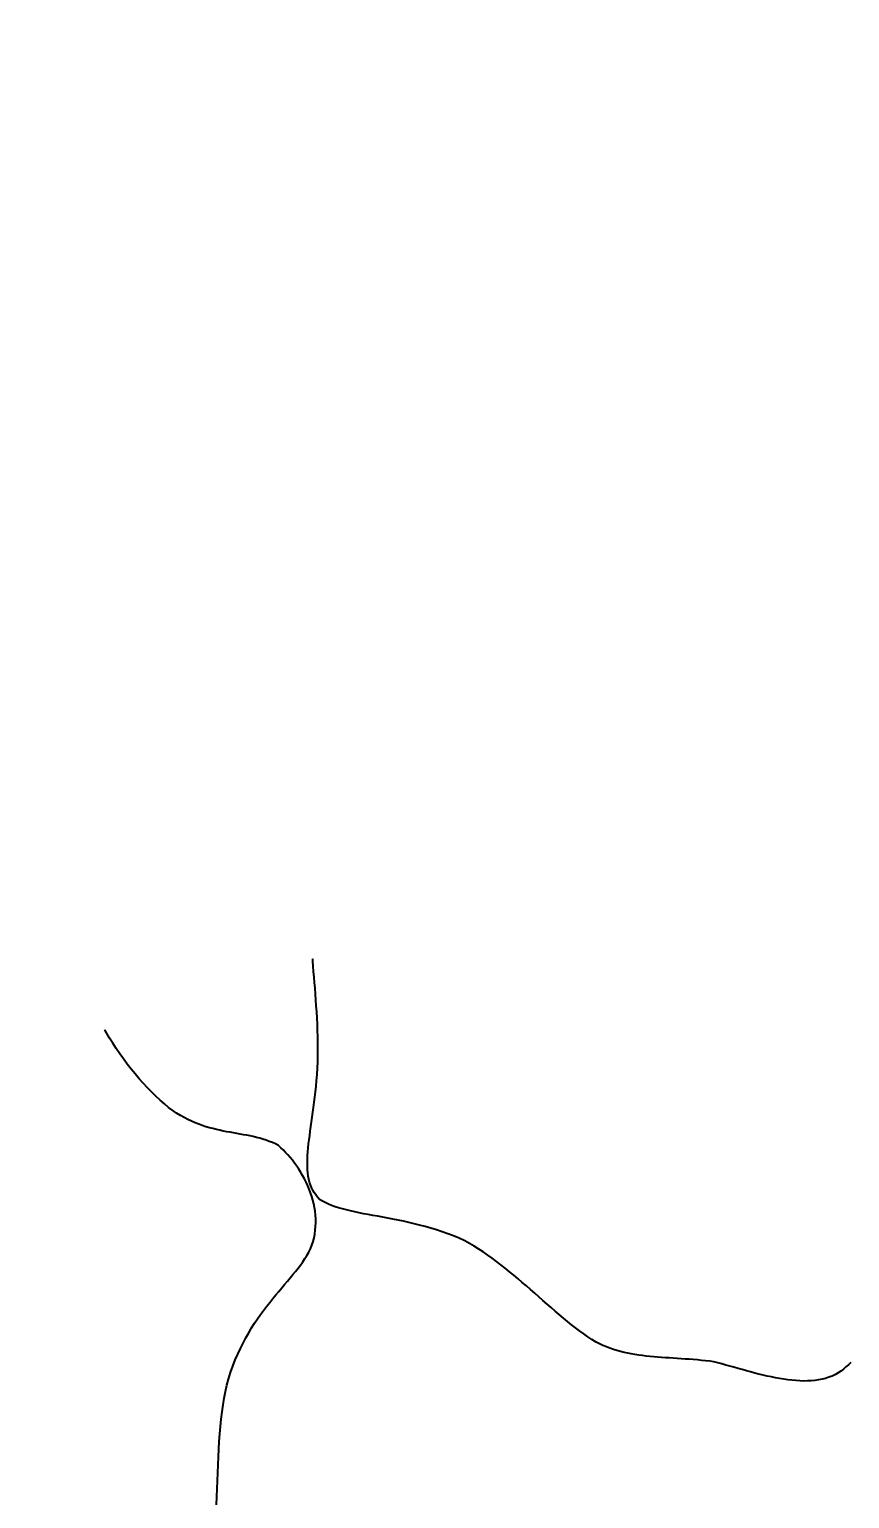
# Model space of a CAD drawing. Header units: metres. Extents: x 507606 to 508087, y 6966978 to 6967359.
# Drawn here: x 507859.874 to 507860.755, y 6967229.502 to 6967231.081 of the extents above; entities that cross this region are included whole.
import ezdxf

# ---------------------------------------------------------------- set-up
doc = ezdxf.new("R2010")
doc.units = ezdxf.units.M
doc.layers.add('C_TEXT_3.5', color=3, linetype='Continuous')
doc.layers.add('mga2020VEG_TREE', color=252, linetype='Continuous')
doc.styles.add('ISOITALIC', font='ISOCP.shx', dxfattribs={"width": 0.8, "oblique": 30})

# ---------------------------------------------------------------- blocks, each defined once
blk = doc.blocks.new('BAC V TREE')
for p, q in [((-13.7609, 7.0833), (-13.7595, 7.128)), ((-13.7613, 7.0391), (-13.7609, 7.0833)), ((-13.7605, 6.9954), (-13.7613, 7.0391)), ((-13.7586, 6.9522), (-13.7605, 6.9954)), ((-13.7555, 6.9097), (-13.7586, 6.9522)), ((-13.7512, 6.868), (-13.7555, 6.9097)), ((-13.7457, 6.8271), (-13.7512, 6.868)), ((-13.739, 6.7871), (-13.7457, 6.8271)), ((-13.731, 6.7481), (-13.739, 6.7871)), ((-13.7218, 6.7102), (-13.731, 6.7481)), ((-13.7112, 6.6735), (-13.7218, 6.7102)), ((-13.6965, 6.6425), (-13.7112, 6.6735)), ((-13.6809, 6.6129), (-13.6965, 6.6425)), ((-13.6644, 6.5845), (-13.6809, 6.6129)), ((-13.6472, 6.5573), (-13.6644, 6.5845)), ((-13.6292, 6.5313), (-13.6472, 6.5573)), ((-13.6106, 6.5063), (-13.6292, 6.5313)), ((-13.5914, 6.4824), (-13.6106, 6.5063)), ((-13.5716, 6.4594), (-13.5914, 6.4824)), ((-13.5514, 6.4374), (-13.5716, 6.4594)), ((-13.5307, 6.4161), (-13.5514, 6.4374)), ((-13.5097, 6.3957), (-13.5307, 6.4161)), ((-13.4884, 6.376), (-13.5097, 6.3957)), ((-13.4669, 6.3569), (-13.4884, 6.376)), ((-13.4453, 6.3385), (-13.4669, 6.3569)), ((-13.4235, 6.3205), (-13.4453, 6.3385)), ((-13.4017, 6.3031), (-13.4235, 6.3205)), ((-13.3799, 6.2861), (-13.4017, 6.3031)), ((-13.3582, 6.2694), (-13.3799, 6.2861)), ((-13.3367, 6.253), (-13.3582, 6.2694)), ((-13.3154, 6.2369), (-13.3367, 6.253)), ((-13.2943, 6.2209), (-13.3154, 6.2369)), ((-13.2736, 6.205), (-13.2943, 6.2209)), ((-13.2533, 6.1892), (-13.2736, 6.205)), ((-13.2334, 6.1734), (-13.2533, 6.1892)), ((-13.2141, 6.1576), (-13.2334, 6.1734)), ((-13.1954, 6.1416), (-13.2141, 6.1576)), ((-13.1773, 6.1254), (-13.1954, 6.1416)), ((-13.1599, 6.1089), (-13.1773, 6.1254)), ((-13.1433, 6.0922), (-13.1599, 6.1089)), ((-13.1275, 6.0751), (-13.1433, 6.0922)), ((-13.1126, 6.0575), (-13.1275, 6.0751)), ((-13.1012, 6.0439), (-13.1126, 6.0575)), ((-13.0909, 6.0301), (-13.1012, 6.0439)), ((-13.0816, 6.0161), (-13.0909, 6.0301)), ((-13.0734, 6.0018), (-13.0816, 6.0161)), ((-13.0661, 5.9871), (-13.0734, 6.0018)), ((-13.0596, 5.9722), (-13.0661, 5.9871)), ((-13.0541, 5.9569), (-13.0596, 5.9722)), ((-13.0492, 5.9413), (-13.0541, 5.9569)), ((-13.0451, 5.9253), (-13.0492, 5.9413)), ((-13.0417, 5.909), (-13.0451, 5.9253)), ((-13.0388, 5.8923), (-13.0417, 5.909)), ((-13.0365, 5.8751), (-13.0388, 5.8923)), ((-13.0347, 5.8575), (-13.0365, 5.8751)), ((-13.0332, 5.8395), (-13.0347, 5.8575)), ((-13.0322, 5.821), (-13.0332, 5.8395)), ((-13.0314, 5.802), (-13.0322, 5.821)), ((-13.0309, 5.7825), (-13.0314, 5.802)), ((-13.0305, 5.7625), (-13.0309, 5.7825)), ((-13.0303, 5.742), (-13.0305, 5.7625)), ((-13.0301, 5.7209), (-13.0303, 5.742)), ((-13.03, 5.6992), (-13.0301, 5.7209)), ((-13.0298, 5.677), (-13.03, 5.6992)), ((-13.0294, 5.6542), (-13.0298, 5.677)), ((-13.029, 5.6307), (-13.0294, 5.6542)), ((-13.0282, 5.6066), (-13.029, 5.6307)), ((-13.0272, 5.5818), (-13.0282, 5.6066)), ((-13.0259, 5.5564), (-13.0272, 5.5818)), ((-13.0241, 5.5303), (-13.0259, 5.5564)), ((-13.0219, 5.5035), (-13.0241, 5.5303)), ((-13.0191, 5.476), (-13.0219, 5.5035)), ((-13.0158, 5.4477), (-13.0191, 5.476)), ((-13.0116, 5.4237), (-13.0158, 5.4477)), ((-13.0069, 5.3992), (-13.0116, 5.4237)), ((-13.0018, 5.3744), (-13.0069, 5.3992)), ((-12.9962, 5.3492), (-13.0018, 5.3744)), ((-12.9903, 5.3238), (-12.9962, 5.3492)), ((-12.984, 5.2982), (-12.9903, 5.3238)), ((-12.9776, 5.2726), (-12.984, 5.2982)), ((-12.9709, 5.2469), (-12.9776, 5.2726)), ((-12.964, 5.2213), (-12.9709, 5.2469)), ((-12.9571, 5.1959), (-12.964, 5.2213)), ((-12.9501, 5.1707), (-12.9571, 5.1959)), ((-14.1947, 5.075), (-14.158, 5.0842)), ((-14.158, 5.0842), (-14.121, 5.0924)), ((-14.121, 5.0924), (-14.0837, 5.0996)), ((-14.0837, 5.0996), (-14.0462, 5.1058)), ((-14.0462, 5.1058), (-14.0085, 5.1111)), ((-14.0085, 5.1111), (-13.9707, 5.1154)), ((-13.9707, 5.1154), (-13.9329, 5.1188)), ((-13.9329, 5.1188), (-13.8951, 5.1213)), ((-13.8951, 5.1213), (-13.8574, 5.1231)), ((-13.8574, 5.1231), (-13.8199, 5.124)), ((-13.8199, 5.124), (-13.7827, 5.1241)), ((-13.7827, 5.1241), (-13.7457, 5.1235)), ((-13.7457, 5.1235), (-13.7091, 5.1222)), ((-13.7091, 5.1222), (-13.673, 5.1202)), ((-13.673, 5.1202), (-13.6373, 5.1175)), ((-13.6373, 5.1175), (-13.6023, 5.1142)), ((-13.6023, 5.1142), (-13.5678, 5.1103)), ((-13.5678, 5.1103), (-13.5341, 5.1059)), ((-13.5341, 5.1059), (-13.5011, 5.1009)), ((-13.5011, 5.1009), (-13.469, 5.0954)), ((-13.469, 5.0954), (-13.4377, 5.0895)), ((-13.4377, 5.0895), (-13.4056, 5.0787)), ((-13.4056, 5.0787), (-13.3745, 5.0674)), ((-12.9432, 5.1458), (-12.9501, 5.1707)), ((-12.9363, 5.1212), (-12.9432, 5.1458)), ((-12.9295, 5.0971), (-12.9363, 5.1212)), ((-12.9228, 5.0735), (-12.9295, 5.0971)), ((-14.4671, 4.9596), (-14.4357, 4.9783)), ((-14.4357, 4.9783), (-14.4034, 4.9958)), ((-14.4034, 4.9958), (-14.3703, 5.0119)), ((-14.3703, 5.0119), (-14.3364, 5.0269)), ((-14.3364, 5.0269), (-14.3018, 5.0406)), ((-14.3018, 5.0406), (-14.2667, 5.0532)), ((-14.2667, 5.0532), (-14.2309, 5.0646)), ((-14.2309, 5.0646), (-14.1947, 5.075)), ((-13.3745, 5.0674), (-13.3444, 5.0556)), ((-13.3444, 5.0556), (-13.3153, 5.0435)), ((-13.3153, 5.0435), (-13.2871, 5.031)), ((-13.2871, 5.031), (-13.26, 5.0184)), ((-13.26, 5.0184), (-13.2338, 5.0055)), ((-13.2338, 5.0055), (-13.2085, 4.9926)), ((-13.2085, 4.9926), (-13.1843, 4.9797)), ((-13.1843, 4.9797), (-13.161, 4.9668)), ((-12.9164, 5.0505), (-12.9228, 5.0735)), ((-12.9103, 5.0283), (-12.9164, 5.0505)), ((-12.9045, 5.0067), (-12.9103, 5.0283)), ((-12.899, 4.986), (-12.9045, 5.0067)), ((-12.894, 4.9662), (-12.899, 4.986)), ((-14.5751, 4.8672), (-14.5516, 4.8932)), ((-14.5516, 4.8932), (-14.5269, 4.9182)), ((-14.5269, 4.9182), (-14.4975, 4.9396)), ((-14.4975, 4.9396), (-14.4671, 4.9596)), ((-13.161, 4.9668), (-13.1386, 4.954)), ((-13.1386, 4.954), (-13.1172, 4.9414)), ((-13.1172, 4.9414), (-13.0967, 4.929)), ((-13.0967, 4.929), (-13.0771, 4.917)), ((-13.0771, 4.917), (-13.0585, 4.9054)), ((-13.0585, 4.9054), (-13.0408, 4.8942)), ((-13.0408, 4.8942), (-13.024, 4.8836)), ((-13.024, 4.8836), (-13.0081, 4.8736)), ((-12.8895, 4.9474), (-12.894, 4.9662)), ((-12.8855, 4.9297), (-12.8895, 4.9474)), ((-12.8821, 4.913), (-12.8855, 4.9297)), ((-12.8793, 4.8977), (-12.8821, 4.913)), ((-12.8772, 4.8835), (-12.8793, 4.8977)), ((-12.8758, 4.8708), (-12.8772, 4.8835)), ((-14.659, 4.7525), (-14.6394, 4.7826)), ((-14.6394, 4.7826), (-14.619, 4.8118)), ((-14.619, 4.8118), (-14.5975, 4.84)), ((-14.5975, 4.84), (-14.5751, 4.8672)), ((-13.0081, 4.8736), (-12.9932, 4.8643)), ((-12.9932, 4.8643), (-12.9791, 4.8557)), ((-12.9791, 4.8557), (-12.9659, 4.8479)), ((-12.9659, 4.8479), (-12.9536, 4.841)), ((-12.9536, 4.841), (-12.9422, 4.8351)), ((-12.9422, 4.8351), (-12.9317, 4.8302)), ((-12.9317, 4.8302), (-12.922, 4.8263)), ((-12.922, 4.8263), (-12.9132, 4.8237)), ((-12.9132, 4.8237), (-12.9053, 4.8223)), ((-12.9053, 4.8223), (-12.8982, 4.8221)), ((-12.8982, 4.8221), (-12.8919, 4.8234)), ((-12.8919, 4.8234), (-12.8866, 4.8261)), ((-12.8866, 4.8261), (-12.882, 4.8303)), ((-12.882, 4.8303), (-12.8789, 4.8351)), ((-12.8789, 4.8351), (-12.8767, 4.8416)), ((-12.8767, 4.8416), (-12.8755, 4.8497)), ((-12.8753, 4.8595), (-12.8758, 4.8708)), ((-12.8755, 4.8497), (-12.8753, 4.8595)), ((-14.7126, 4.6571), (-14.6955, 4.6897)), ((-14.6955, 4.6897), (-14.6777, 4.7215)), ((-14.6777, 4.7215), (-14.659, 4.7525)), ((-14.76, 4.5553), (-14.7448, 4.5899)), ((-14.7448, 4.5899), (-14.7291, 4.6238)), ((-14.7291, 4.6238), (-14.7126, 4.6571)), ((-14.8026, 4.4484), (-14.7889, 4.4845)), ((-14.7889, 4.4845), (-14.7747, 4.5201)), ((-14.7747, 4.5201), (-14.76, 4.5553)), ((-14.8418, 4.3378), (-14.829, 4.375)), ((-14.829, 4.375), (-14.816, 4.4119)), ((-14.816, 4.4119), (-14.8026, 4.4484)), ((-14.8668, 4.2628), (-14.8544, 4.3004)), ((-14.8544, 4.3004), (-14.8418, 4.3378)), ((-14.9036, 4.1493), (-14.8913, 4.1872)), ((-14.8913, 4.1872), (-14.8791, 4.225)), ((-14.8791, 4.225), (-14.8668, 4.2628)), ((-14.941, 4.0358), (-14.9284, 4.0736)), ((-14.9284, 4.0736), (-14.9159, 4.1114)), ((-14.9159, 4.1114), (-14.9036, 4.1493)), ((-14.9669, 3.961), (-14.9538, 3.9983)), ((-14.9538, 3.9983), (-14.941, 4.0358)), ((-15.0084, 3.8509), (-14.9941, 3.8872)), ((-14.9941, 3.8872), (-14.9803, 3.9239)), ((-14.9803, 3.9239), (-14.9669, 3.961)), ((-15.0503, 3.756), (-15.0361, 3.7871)), ((-15.0361, 3.7871), (-15.0221, 3.8187)), ((-15.0221, 3.8187), (-15.0084, 3.8509)), ((-15.1072, 3.6363), (-15.0931, 3.6656)), ((-15.0931, 3.6656), (-15.0789, 3.6953)), ((-15.0789, 3.6953), (-15.0646, 3.7254)), ((-15.0646, 3.7254), (-15.0503, 3.756)), ((-15.1477, 3.5507), (-15.1346, 3.5789)), ((-15.1346, 3.5789), (-15.121, 3.6074)), ((-15.121, 3.6074), (-15.1072, 3.6363)), ((-15.1948, 3.4404), (-15.184, 3.4676)), ((-15.184, 3.4676), (-15.1725, 3.4951)), ((-15.1725, 3.4951), (-15.1604, 3.5227)), ((-15.1604, 3.5227), (-15.1477, 3.5507)), ((-15.2293, 3.3328), (-15.2222, 3.3595)), ((-15.2222, 3.3595), (-15.214, 3.3863)), ((-15.214, 3.3863), (-15.2048, 3.4133)), ((-15.2048, 3.4133), (-15.1948, 3.4404)), ((-15.2461, 3.2259), (-15.2438, 3.2527)), ((-15.2438, 3.2527), (-15.2402, 3.2794)), ((-15.2402, 3.2794), (-15.2354, 3.3061)), ((-15.2354, 3.3061), (-15.2293, 3.3328)), ((-15.2469, 3.1991), (-15.2461, 3.2259)), ((-15.2462, 3.1722), (-15.2469, 3.1991)), ((-15.2439, 3.1452), (-15.2462, 3.1722)), ((-15.24, 3.118), (-15.2439, 3.1452)), ((-15.2343, 3.0906), (-15.24, 3.118)), ((-15.2267, 3.0629), (-15.2343, 3.0906)), ((-15.2173, 3.0351), (-15.2267, 3.0629)), ((-15.2059, 3.0069), (-15.2173, 3.0351)), ((-15.1924, 2.9784), (-15.2059, 3.0069)), ((-15.1762, 2.955), (-15.1924, 2.9784)), ((-15.1581, 2.9313), (-15.1762, 2.955)), ((-15.1384, 2.9074), (-15.1581, 2.9313)), ((-15.117, 2.8832), (-15.1384, 2.9074)), ((-15.0941, 2.8588), (-15.117, 2.8832)), ((-15.0698, 2.8342), (-15.0941, 2.8588)), ((-15.0443, 2.8093), (-15.0698, 2.8342)), ((-15.0175, 2.7842), (-15.0443, 2.8093)), ((-14.9898, 2.7588), (-15.0175, 2.7842)), ((-14.9611, 2.7332), (-14.9898, 2.7588)), ((-14.9315, 2.7072), (-14.9611, 2.7332)), ((-14.9013, 2.681), (-14.9315, 2.7072)), ((-14.8704, 2.6545), (-14.9013, 2.681)), ((-14.8391, 2.6278), (-14.8704, 2.6545)), ((-14.8074, 2.6007), (-14.8391, 2.6278)), ((-14.7754, 2.5733), (-14.8074, 2.6007)), ((-14.7433, 2.5456), (-14.7754, 2.5733)), ((-14.7111, 2.5176), (-14.7433, 2.5456)), ((-14.679, 2.4892), (-14.7111, 2.5176)), ((-14.6471, 2.4606), (-14.679, 2.4892)), ((-14.6155, 2.4316), (-14.6471, 2.4606)), ((-14.5844, 2.4022), (-14.6155, 2.4316)), ((-14.5537, 2.3726), (-14.5844, 2.4022)), ((-14.5237, 2.3425), (-14.5537, 2.3726)), ((-14.4944, 2.3121), (-14.5237, 2.3425)), ((-14.466, 2.2814), (-14.4944, 2.3121)), ((-14.4386, 2.2503), (-14.466, 2.2814)), ((-14.4123, 2.2188), (-14.4386, 2.2503)), ((-14.3872, 2.1869), (-14.4123, 2.2188)), ((-14.3634, 2.1546), (-14.3872, 2.1869)), ((-14.341, 2.1219), (-14.3634, 2.1546)), ((-14.3239, 2.0889), (-14.341, 2.1219)), ((-14.3087, 2.0559), (-14.3239, 2.0889)), ((-14.2952, 2.023), (-14.3087, 2.0559)), ((-14.2834, 1.9901), (-14.2952, 2.023)), ((-14.2734, 1.9574), (-14.2834, 1.9901)), ((-14.265, 1.9248), (-14.2734, 1.9574)), ((-14.2583, 1.8923), (-14.265, 1.9248)), ((-14.2533, 1.8601), (-14.2583, 1.8923)), ((-14.2499, 1.828), (-14.2533, 1.8601)), ((-14.2516, 1.7022), (-14.2489, 1.7332)), ((-14.248, 1.7961), (-14.2499, 1.828)), ((-14.2489, 1.7332), (-14.2477, 1.7646)), ((-14.2477, 1.7646), (-14.248, 1.7961)), ((-14.2685, 1.611), (-14.2615, 1.6411)), ((-14.2615, 1.6411), (-14.2558, 1.6714)), ((-14.2558, 1.6714), (-14.2516, 1.7022)), ((-14.2978, 1.5233), (-14.2867, 1.5521)), ((-14.2867, 1.5521), (-14.2769, 1.5814)), ((-14.2769, 1.5814), (-14.2685, 1.611)), ((-14.355, 1.4126), (-14.3389, 1.4395)), ((-14.3389, 1.4395), (-14.3239, 1.4669)), ((-14.3239, 1.4669), (-14.3102, 1.4949)), ((-14.3102, 1.4949), (-14.2978, 1.5233)), ((-14.4312, 1.3105), (-14.4105, 1.3351)), ((-14.4105, 1.3351), (-14.3908, 1.3604)), ((-14.3908, 1.3604), (-14.3723, 1.3862)), ((-14.3723, 1.3862), (-14.355, 1.4126)), ((-14.5246, 1.2183), (-14.4997, 1.2404)), ((-14.4997, 1.2404), (-14.4759, 1.2631)), ((-14.4759, 1.2631), (-14.453, 1.2865)), ((-14.453, 1.2865), (-14.4312, 1.3105)), ((-14.6783, 1.1152), (-14.6516, 1.1311)), ((-14.6516, 1.1311), (-14.6253, 1.1475)), ((-14.6253, 1.1475), (-14.5993, 1.1643)), ((-14.5993, 1.1643), (-14.5738, 1.1817)), ((-14.5738, 1.1817), (-14.5489, 1.1997)), ((-14.5489, 1.1997), (-14.5246, 1.2183)), ((-14.8653, 1.0092), (-14.8391, 1.0242)), ((-14.8391, 1.0242), (-14.8126, 1.0392)), ((-14.8126, 1.0392), (-14.7859, 1.0541)), ((-14.7859, 1.0541), (-14.759, 1.0691)), ((-14.759, 1.0691), (-14.732, 1.0842)), ((-14.732, 1.0842), (-14.7051, 1.0996)), ((-14.7051, 1.0996), (-14.6783, 1.1152)), ((-15.0102, 0.9135), (-14.9879, 0.9305)), ((-14.9879, 0.9305), (-14.9648, 0.9469)), ((-14.9648, 0.9469), (-14.9409, 0.963)), ((-14.9409, 0.963), (-14.9162, 0.9786)), ((-14.9162, 0.9786), (-14.891, 0.994)), ((-14.891, 0.994), (-14.8653, 1.0092)), ((-15.1204, 0.7975), (-15.1053, 0.8189)), ((-15.1053, 0.8189), (-15.0887, 0.8394)), ((-15.0887, 0.8394), (-15.0708, 0.859)), ((-15.0708, 0.859), (-15.0517, 0.8779)), ((-15.0517, 0.8779), (-15.0315, 0.896)), ((-15.0315, 0.896), (-15.0102, 0.9135)), ((-15.1651, 0.7015), (-15.1565, 0.7272)), ((-15.1565, 0.7272), (-15.1461, 0.7517)), ((-15.1461, 0.7517), (-15.1341, 0.7752)), ((-15.1341, 0.7752), (-15.1204, 0.7975)), ((-15.1804, 0.5879), (-15.1797, 0.6177)), ((-15.1797, 0.6177), (-15.1767, 0.6462)), ((-15.1767, 0.6462), (-15.1719, 0.6745)), ((-15.1719, 0.6745), (-15.1651, 0.7015)), ((-15.1789, 0.557), (-15.1804, 0.5879)), ((-15.1752, 0.525), (-15.1789, 0.557)), ((-15.1695, 0.4921), (-15.1752, 0.525)), ((-15.1618, 0.4584), (-15.1695, 0.4921)), ((-15.1522, 0.4239), (-15.1618, 0.4584)), ((-15.1408, 0.3888), (-15.1522, 0.4239)), ((-15.1277, 0.3531), (-15.1408, 0.3888)), ((-15.113, 0.3169), (-15.1277, 0.3531)), ((-15.0968, 0.2804), (-15.113, 0.3169)), ((-15.0791, 0.2437), (-15.0968, 0.2804)), ((-15.06, 0.2068), (-15.0791, 0.2437)), ((-15.0397, 0.1699), (-15.06, 0.2068)), ((-15.0181, 0.133), (-15.0397, 0.1699)), ((-14.9955, 0.0962), (-15.0181, 0.133)), ((-14.9718, 0.0598), (-14.9955, 0.0962)), ((-14.9472, 0.0236), (-14.9718, 0.0598)), ((-14.9217, -0.0121), (-14.9472, 0.0236)), ((-14.8954, -0.0472), (-14.9217, -0.0121)), ((-14.8685, -0.0817), (-14.8954, -0.0472)), ((-14.841, -0.1154), (-14.8685, -0.0817)), ((-14.8129, -0.1483), (-14.841, -0.1154)), ((-14.7845, -0.1802), (-14.8129, -0.1483)), ((-14.7557, -0.2111), (-14.7845, -0.1802)), ((-14.7266, -0.2408), (-14.7557, -0.2111)), ((-14.6974, -0.2693), (-14.7266, -0.2408)), ((-14.6681, -0.2964), (-14.6974, -0.2693)), ((-14.6388, -0.3221), (-14.6681, -0.2964)), ((-14.6096, -0.3463), (-14.6388, -0.3221)), ((-14.5805, -0.3687), (-14.6096, -0.3463)), ((-14.5544, -0.3862), (-14.5805, -0.3687)), ((-14.5284, -0.4022), (-14.5544, -0.3862)), ((-14.5027, -0.4168), (-14.5284, -0.4022)), ((-14.4771, -0.4301), (-14.5027, -0.4168)), ((-14.4518, -0.4421), (-14.4771, -0.4301)), ((-14.4266, -0.453), (-14.4518, -0.4421)), ((-14.4016, -0.4629), (-14.4266, -0.453)), ((-14.3768, -0.4718), (-14.4016, -0.4629)), ((-14.3521, -0.4799), (-14.3768, -0.4718)), ((-14.3277, -0.4871), (-14.3521, -0.4799)), ((-14.3034, -0.4937), (-14.3277, -0.4871)), ((-14.2793, -0.4996), (-14.3034, -0.4937)), ((-14.2553, -0.505), (-14.2793, -0.4996)), ((-14.2316, -0.51), (-14.2553, -0.505)), ((-14.2079, -0.5146), (-14.2316, -0.51)), ((-14.1845, -0.5189), (-14.2079, -0.5146)), ((-14.1612, -0.5231), (-14.1845, -0.5189)), ((-14.138, -0.5271), (-14.1612, -0.5231)), ((-14.115, -0.5312), (-14.138, -0.5271)), ((-14.0922, -0.5353), (-14.115, -0.5312)), ((-14.0695, -0.5396), (-14.0922, -0.5353)), ((-14.0469, -0.5441), (-14.0695, -0.5396)), ((-14.0244, -0.549), (-14.0469, -0.5441)), ((-14.0021, -0.5543), (-14.0244, -0.549)), ((-13.98, -0.5601), (-14.0021, -0.5543)), ((-13.9579, -0.5665), (-13.98, -0.5601)), ((-13.936, -0.5735), (-13.9579, -0.5665)), ((-13.9142, -0.5814), (-13.936, -0.5735)), ((-13.8925, -0.5901), (-13.9142, -0.5814)), ((-13.871, -0.5997), (-13.8925, -0.5901)), ((-13.8495, -0.6104), (-13.871, -0.5997)), ((-13.8331, -0.6251), (-13.8495, -0.6104)), ((-13.8167, -0.6408), (-13.8331, -0.6251)), ((-13.8005, -0.6574), (-13.8167, -0.6408)), ((-13.7845, -0.6749), (-13.8005, -0.6574)), ((-13.7688, -0.6932), (-13.7845, -0.6749)), ((-13.7534, -0.7122), (-13.7688, -0.6932)), ((-13.7383, -0.7321), (-13.7534, -0.7122)), ((-13.7237, -0.7526), (-13.7383, -0.7321)), ((-13.7096, -0.7738), (-13.7237, -0.7526)), ((-13.696, -0.7956), (-13.7096, -0.7738)), ((-13.6831, -0.818), (-13.696, -0.7956)), ((-13.6707, -0.841), (-13.6831, -0.818)), ((-13.6591, -0.8644), (-13.6707, -0.841)), ((-13.6482, -0.8883), (-13.6591, -0.8644)), ((-13.6381, -0.9126), (-13.6482, -0.8883)), ((-13.6288, -0.9373), (-13.6381, -0.9126)), ((-13.6205, -0.9623), (-13.6288, -0.9373)), ((-13.6131, -0.9877), (-13.6205, -0.9623)), ((-13.6068, -1.0133), (-13.6131, -0.9877)), ((-13.6015, -1.0391), (-13.6068, -1.0133)), ((-13.5974, -1.065), (-13.6015, -1.0391)), ((-13.5944, -1.0911), (-13.5974, -1.065)), ((-13.5927, -1.1173), (-13.5944, -1.0911)), ((-13.5992, -1.2222), (-13.5954, -1.196)), ((-13.5954, -1.196), (-13.5931, -1.1698)), ((-13.5931, -1.1698), (-13.5922, -1.1436)), ((-13.5922, -1.1436), (-13.5927, -1.1173)), ((-13.6296, -1.3252), (-13.6196, -1.2997)), ((-13.6196, -1.2997), (-13.6112, -1.2741)), ((-13.6112, -1.2741), (-13.6044, -1.2482)), ((-13.6044, -1.2482), (-13.5992, -1.2222)), ((-13.6985, -1.4363), (-13.6828, -1.4143)), ((-13.6828, -1.4143), (-13.668, -1.3923)), ((-13.668, -1.3923), (-13.6541, -1.3701)), ((-13.6541, -1.3701), (-13.6413, -1.3478)), ((-13.6413, -1.3478), (-13.6296, -1.3252)), ((-13.7689, -1.5251), (-13.7503, -1.5026)), ((-13.7503, -1.5026), (-13.7323, -1.4803)), ((-13.7323, -1.4803), (-13.715, -1.4583)), ((-13.715, -1.4583), (-13.6985, -1.4363)), ((-13.8688, -1.6435), (-13.8481, -1.6188)), ((-13.8481, -1.6188), (-13.8277, -1.5946)), ((-13.8277, -1.5946), (-13.8077, -1.571)), ((-13.8077, -1.571), (-13.788, -1.5478)), ((-13.788, -1.5478), (-13.7689, -1.5251)), ((-13.9529, -1.7498), (-13.9318, -1.722)), ((-13.9318, -1.722), (-13.9107, -1.695)), ((-13.9107, -1.695), (-13.8897, -1.6689)), ((-13.8897, -1.6689), (-13.8688, -1.6435)), ((-14.0155, -1.8393), (-13.9948, -1.8084)), ((-13.9948, -1.8084), (-13.9739, -1.7786)), ((-13.9739, -1.7786), (-13.9529, -1.7498)), ((-14.0757, -1.9394), (-14.056, -1.9047)), ((-14.056, -1.9047), (-14.0359, -1.8714)), ((-14.0359, -1.8714), (-14.0155, -1.8393)), ((-14.1315, -2.0519), (-14.1135, -2.0129)), ((-14.1135, -2.0129), (-14.0949, -1.9754)), ((-14.0949, -1.9754), (-14.0757, -1.9394)), ((-14.1654, -2.1348), (-14.1489, -2.0925)), ((-14.1489, -2.0925), (-14.1315, -2.0519)), ((-14.2072, -2.2671), (-14.1961, -2.2248)), ((-14.1961, -2.2248), (-14.1812, -2.1789)), ((-14.1812, -2.1789), (-14.1654, -2.1348)), ((-14.2259, -2.3566), (-14.2172, -2.3111)), ((-14.2172, -2.3111), (-14.2072, -2.2671)), ((-14.2403, -2.4519), (-14.2336, -2.4036)), ((-14.2336, -2.4036), (-14.2259, -2.3566)), ((-14.2511, -2.5519), (-14.2461, -2.5013)), ((-14.2461, -2.5013), (-14.2403, -2.4519)), ((-14.2591, -2.656), (-14.2554, -2.6035)), ((-14.2554, -2.6035), (-14.2511, -2.5519)), ((-14.2651, -2.7631), (-14.2623, -2.7092)), ((-14.2623, -2.7092), (-14.2591, -2.656)), ((-14.2698, -2.8725), (-14.2675, -2.8175)), ((-14.2675, -2.8175), (-14.2651, -2.7631)), ((-14.2739, -2.9832), (-14.2718, -2.9277)), ((-14.2718, -2.9277), (-14.2698, -2.8725)), ((-14.2782, -3.0944), (-14.276, -3.0388)), ((-14.276, -3.0388), (-14.2739, -2.9832)), ((-5.2073, -10.7614), (-5.2404, -10.7663)), ((-5.1747, -10.7576), (-5.2073, -10.7614)), ((-5.1426, -10.7549), (-5.1747, -10.7576)), ((-5.1111, -10.7535), (-5.1426, -10.7549)), ((-5.0802, -10.7535), (-5.1111, -10.7535)), ((-5.0501, -10.7547), (-5.0802, -10.7535)), ((-5.0208, -10.7574), (-5.0501, -10.7547)), ((-4.9962, -10.7595), (-5.0208, -10.7574)), ((-4.9728, -10.7629), (-4.9962, -10.7595)), ((-4.9506, -10.7677), (-4.9728, -10.7629)), ((-5.5796, -10.8673), (-5.6128, -10.8814)), ((-5.5461, -10.8538), (-5.5796, -10.8673)), ((-5.5123, -10.8409), (-5.5461, -10.8538)), ((-5.4783, -10.8286), (-5.5123, -10.8409)), ((-5.4441, -10.8172), (-5.4783, -10.8286)), ((-5.4099, -10.8064), (-5.4441, -10.8172)), ((-5.3757, -10.7966), (-5.4099, -10.8064)), ((-5.3416, -10.7876), (-5.3757, -10.7966)), ((-5.3076, -10.7795), (-5.3416, -10.7876)), ((-5.2738, -10.7724), (-5.3076, -10.7795)), ((-5.2404, -10.7663), (-5.2738, -10.7724)), ((-4.9297, -10.7736), (-4.9506, -10.7677)), ((-4.91, -10.7807), (-4.9297, -10.7736)), ((-4.8915, -10.789), (-4.91, -10.7807)), ((-4.8742, -10.7983), (-4.8915, -10.789)), ((-4.8581, -10.8086), (-4.8742, -10.7983)), ((-4.8432, -10.8199), (-4.8581, -10.8086)), ((-4.8295, -10.8321), (-4.8432, -10.8199)), ((-4.8169, -10.8451), (-4.8295, -10.8321)), ((-4.8056, -10.859), (-4.8169, -10.8451)), ((-4.7954, -10.8735), (-4.8056, -10.859)), ((-5.7708, -10.9585), (-5.8003, -10.975)), ((-5.7405, -10.9424), (-5.7708, -10.9585)), ((-5.7094, -10.9265), (-5.7405, -10.9424)), ((-5.6778, -10.911), (-5.7094, -10.9265)), ((-5.6455, -10.896), (-5.6778, -10.911)), ((-5.6128, -10.8814), (-5.6455, -10.896)), ((-4.7864, -10.8888), (-4.7954, -10.8735)), ((-4.7785, -10.9046), (-4.7864, -10.8888)), ((-4.7718, -10.9211), (-4.7785, -10.9046)), ((-4.7663, -10.938), (-4.7718, -10.9211)), ((-4.7619, -10.9555), (-4.7663, -10.938)), ((-4.7586, -10.9733), (-4.7619, -10.9555)), ((-5.9334, -11.0591), (-5.9566, -11.076)), ((-5.9089, -11.0422), (-5.9334, -11.0591)), ((-5.8833, -11.0252), (-5.9089, -11.0422)), ((-5.8566, -11.0084), (-5.8833, -11.0252)), ((-5.8289, -10.9916), (-5.8566, -11.0084)), ((-5.8003, -10.975), (-5.8289, -10.9916)), ((-4.7628, -11.086), (-4.7593, -11.0668)), ((-4.7593, -11.0668), (-4.757, -11.0477)), ((-4.7565, -10.9915), (-4.7586, -10.9733)), ((-4.757, -11.0477), (-4.7557, -11.0288)), ((-4.7555, -11.01), (-4.7565, -10.9915)), ((-4.7557, -11.0288), (-4.7555, -11.01)), ((-6.0863, -11.1656), (-6.1042, -11.1799)), ((-6.0673, -11.1512), (-6.0863, -11.1656)), ((-6.0472, -11.1367), (-6.0673, -11.1512)), ((-6.0257, -11.1222), (-6.0472, -11.1367)), ((-6.0029, -11.1075), (-6.0257, -11.1222)), ((-5.9786, -11.0928), (-6.0029, -11.1075)), ((-5.9566, -11.076), (-5.9786, -11.0928)), ((-4.7968, -11.1811), (-4.7879, -11.1623)), ((-4.7879, -11.1623), (-4.78, -11.1434)), ((-4.78, -11.1434), (-4.7732, -11.1243)), ((-4.7732, -11.1243), (-4.7675, -11.1051)), ((-4.7675, -11.1051), (-4.7628, -11.086)), ((-6.1938, -11.2641), (-6.2066, -11.2779)), ((-6.1805, -11.2503), (-6.1938, -11.2641)), ((-6.1667, -11.2363), (-6.1805, -11.2503)), ((-6.1522, -11.2223), (-6.1667, -11.2363)), ((-6.1371, -11.2083), (-6.1522, -11.2223)), ((-6.1211, -11.1941), (-6.1371, -11.2083)), ((-6.1042, -11.1799), (-6.1211, -11.1941)), ((-4.8472, -11.2739), (-4.8355, -11.256)), ((-4.8355, -11.256), (-4.8249, -11.2376)), ((-4.8249, -11.2376), (-4.8153, -11.2188)), ((-4.8153, -11.2188), (-4.8069, -11.1996)), ((-4.8069, -11.1996), (-4.7968, -11.1811)), ((-6.2922, -11.3731), (-6.305, -11.3866)), ((-6.2798, -11.3597), (-6.2922, -11.3731)), ((-6.2676, -11.3462), (-6.2798, -11.3597)), ((-6.2555, -11.3326), (-6.2676, -11.3462)), ((-6.2435, -11.319), (-6.2555, -11.3326)), ((-6.2314, -11.3054), (-6.2435, -11.319)), ((-6.2191, -11.2917), (-6.2314, -11.3054)), ((-6.2066, -11.2779), (-6.2191, -11.2917)), ((-4.9545, -11.3866), (-4.9368, -11.3719)), ((-4.9368, -11.3719), (-4.9198, -11.3568)), ((-4.9198, -11.3568), (-4.9036, -11.3411)), ((-4.9036, -11.3411), (-4.8882, -11.325)), ((-4.8882, -11.325), (-4.8736, -11.3084)), ((-4.8736, -11.3084), (-4.8599, -11.2914)), ((-4.8599, -11.2914), (-4.8472, -11.2739)), ((-6.3934, -11.4666), (-6.411, -11.4798)), ((-6.3767, -11.4533), (-6.3934, -11.4666)), ((-6.361, -11.44), (-6.3767, -11.4533)), ((-6.3461, -11.4267), (-6.361, -11.44)), ((-6.3318, -11.4133), (-6.3461, -11.4267)), ((-6.3181, -11.4), (-6.3318, -11.4133)), ((-6.305, -11.3866), (-6.3181, -11.4)), ((-5.1159, -11.4863), (-5.0942, -11.4756)), ((-5.0942, -11.4756), (-5.0729, -11.4645)), ((-5.0729, -11.4645), (-5.0519, -11.4528)), ((-5.0519, -11.4528), (-5.0314, -11.4405)), ((-5.0314, -11.4405), (-5.0114, -11.4278)), ((-5.0114, -11.4278), (-4.9918, -11.4146)), ((-4.9918, -11.4146), (-4.9728, -11.4009)), ((-4.9728, -11.4009), (-4.9545, -11.3866)), ((-6.5816, -11.5769), (-6.6123, -11.5911)), ((-6.552, -11.5626), (-6.5816, -11.5769)), ((-6.5236, -11.5483), (-6.552, -11.5626)), ((-6.4965, -11.534), (-6.5236, -11.5483)), ((-6.4706, -11.5195), (-6.4965, -11.534)), ((-6.4495, -11.5063), (-6.4706, -11.5195)), ((-6.4296, -11.4931), (-6.4495, -11.5063)), ((-6.411, -11.4798), (-6.4296, -11.4931)), ((-5.4723, -11.5794), (-5.4557, -11.5784)), ((-5.4557, -11.5784), (-5.4386, -11.5771)), ((-5.4386, -11.5771), (-5.4209, -11.5755)), ((-5.4209, -11.5755), (-5.4026, -11.5735)), ((-5.4026, -11.5735), (-5.3836, -11.5711)), ((-5.3836, -11.5711), (-5.3618, -11.5672)), ((-5.3618, -11.5672), (-5.3398, -11.5627)), ((-5.3398, -11.5627), (-5.3175, -11.5576)), ((-5.3175, -11.5576), (-5.2951, -11.5519)), ((-5.2951, -11.5519), (-5.2725, -11.5457)), ((-5.2725, -11.5457), (-5.2499, -11.5389)), ((-5.2499, -11.5389), (-5.2273, -11.5315)), ((-5.2273, -11.5315), (-5.2048, -11.5236)), ((-5.2048, -11.5236), (-5.1823, -11.5151)), ((-5.1823, -11.5151), (-5.16, -11.506)), ((-5.16, -11.506), (-5.1378, -11.4964)), ((-5.1378, -11.4964), (-5.1159, -11.4863)), ((-6.8174, -11.676), (-6.8546, -11.6901)), ((-6.781, -11.6618), (-6.8174, -11.676)), ((-6.7453, -11.6477), (-6.781, -11.6618)), ((-6.7106, -11.6336), (-6.7453, -11.6477)), ((-6.6769, -11.6194), (-6.7106, -11.6336)), ((-6.6441, -11.6053), (-6.6769, -11.6194)), ((-6.6123, -11.5911), (-6.6441, -11.6053)), ((-5.7022, -11.6914), (-5.6968, -11.6768)), ((-5.6968, -11.6768), (-5.6909, -11.6637)), ((-5.6909, -11.6637), (-5.6846, -11.6518)), ((-5.6846, -11.6518), (-5.6779, -11.6413)), ((-5.6779, -11.6413), (-5.6707, -11.6319)), ((-5.6707, -11.6319), (-5.663, -11.6236)), ((-5.663, -11.6236), (-5.6549, -11.6163)), ((-5.6549, -11.6163), (-5.6463, -11.61)), ((-5.6463, -11.61), (-5.6372, -11.6045)), ((-5.6372, -11.6045), (-5.6276, -11.5999)), ((-5.6276, -11.5999), (-5.6176, -11.5959)), ((-5.6176, -11.5959), (-5.607, -11.5927)), ((-5.607, -11.5927), (-5.5959, -11.59)), ((-5.5959, -11.59), (-5.5843, -11.5878)), ((-5.5843, -11.5878), (-5.5722, -11.586)), ((-5.5722, -11.586), (-5.5596, -11.5846)), ((-5.5596, -11.5846), (-5.5464, -11.5835)), ((-5.5464, -11.5835), (-5.5327, -11.5826)), ((-5.5327, -11.5826), (-5.5184, -11.5818)), ((-5.5184, -11.5818), (-5.5036, -11.581)), ((-5.5036, -11.581), (-5.4882, -11.5803)), ((-5.4882, -11.5803), (-5.4723, -11.5794)), ((-7.092, -11.7761), (-7.1335, -11.7906)), ((-7.051, -11.7616), (-7.092, -11.7761)), ((-7.0105, -11.7472), (-7.051, -11.7616)), ((-6.9706, -11.7329), (-7.0105, -11.7472)), ((-6.9313, -11.7186), (-6.9706, -11.7329)), ((-6.8926, -11.7043), (-6.9313, -11.7186)), ((-6.8546, -11.6901), (-6.8926, -11.7043)), ((-5.7219, -11.7874), (-5.7198, -11.7651)), ((-5.7198, -11.7651), (-5.716, -11.7442)), ((-5.716, -11.7442), (-5.7118, -11.725)), ((-5.7118, -11.725), (-5.7072, -11.7074)), ((-5.7072, -11.7074), (-5.7022, -11.6914)), ((-7.3891, -11.8802), (-7.4325, -11.8956)), ((-7.3459, -11.8649), (-7.3891, -11.8802)), ((-7.3029, -11.8498), (-7.3459, -11.8649)), ((-7.2601, -11.8349), (-7.3029, -11.8498)), ((-7.2175, -11.82), (-7.2601, -11.8349)), ((-7.1753, -11.8053), (-7.2175, -11.82)), ((-7.1335, -11.7906), (-7.1753, -11.8053)), ((-5.7242, -11.8631), (-5.7241, -11.8364)), ((-5.7237, -11.8912), (-5.7242, -11.8631)), ((-5.7241, -11.8364), (-5.7233, -11.8111)), ((-5.7233, -11.8111), (-5.7219, -11.7874)), ((-7.6061, -11.9587), (-7.6494, -11.9749)), ((-7.5627, -11.9427), (-7.6061, -11.9587)), ((-7.5193, -11.9268), (-7.5627, -11.9427)), ((-7.4759, -11.9111), (-7.5193, -11.9268)), ((-7.4325, -11.8956), (-7.4759, -11.9111)), ((-5.7228, -11.9206), (-5.7237, -11.8912)), ((-5.7214, -11.9512), (-5.7228, -11.9206)), ((-5.7195, -11.983), (-5.7214, -11.9512)), ((-5.7173, -12.016), (-5.7195, -11.983)), ((-5.7149, -12.05), (-5.7173, -12.016)), ((-5.7121, -12.0851), (-5.7149, -12.05)), ((-5.7092, -12.1211), (-5.7121, -12.0851)), ((-5.7061, -12.1581), (-5.7092, -12.1211)), ((-5.7029, -12.1958), (-5.7061, -12.1581)), ((-5.6997, -12.2344), (-5.7029, -12.1958)), ((-5.6965, -12.2737), (-5.6997, -12.2344)), ((-5.6933, -12.3137), (-5.6965, -12.2737)), ((-5.6903, -12.3543), (-5.6933, -12.3137)), ((-5.6874, -12.3955), (-5.6903, -12.3543)), ((-5.6848, -12.4372), (-5.6874, -12.3955)), ((-5.6824, -12.4793), (-5.6848, -12.4372)), ((-5.6804, -12.5218), (-5.6824, -12.4793)), ((-5.6787, -12.5647), (-5.6804, -12.5218)), ((-5.6774, -12.6078), (-5.6787, -12.5647)), ((-5.6767, -12.6511), (-5.6774, -12.6078)), ((-5.6768, -12.7383), (-5.6764, -12.6947)), ((-5.6764, -12.6947), (-5.6767, -12.6511)), ((-5.6795, -12.8256), (-5.6778, -12.7819)), ((-5.6778, -12.7819), (-5.6768, -12.7383)), ((-5.6851, -12.9126), (-5.6819, -12.8691)), ((-5.6819, -12.8691), (-5.6795, -12.8256)), ((-5.6975, -13.0255), (-5.6931, -12.9887)), ((-5.6931, -12.9887), (-5.689, -12.951)), ((-5.689, -12.951), (-5.6851, -12.9126)), ((-5.7114, -13.131), (-5.7067, -13.0966)), ((-5.7067, -13.0966), (-5.702, -13.0615)), ((-5.702, -13.0615), (-5.6975, -13.0255)), ((-5.7251, -13.2292), (-5.7207, -13.1973)), ((-5.7207, -13.1973), (-5.7161, -13.1646)), ((-5.7161, -13.1646), (-5.7114, -13.131)), ((-5.7371, -13.3202), (-5.7334, -13.2907)), ((-5.7334, -13.2907), (-5.7294, -13.2604)), ((-5.7294, -13.2604), (-5.7251, -13.2292)), ((-5.7474, -13.4304), (-5.7456, -13.4041)), ((-5.7456, -13.4041), (-5.7433, -13.3769)), ((-5.7433, -13.3769), (-5.7404, -13.349)), ((-5.7404, -13.349), (-5.7371, -13.3202)), ((-5.749, -13.4808), (-5.7485, -13.456)), ((-5.7487, -13.5048), (-5.749, -13.4808)), ((-5.7476, -13.528), (-5.7487, -13.5048)), ((-5.7485, -13.456), (-5.7474, -13.4304)), ((-5.7456, -13.5505), (-5.7476, -13.528)), ((-5.7427, -13.5722), (-5.7456, -13.5505)), ((-5.7388, -13.5931), (-5.7427, -13.5722)), ((-5.7339, -13.6132), (-5.7388, -13.5931)), ((-5.7278, -13.6326), (-5.7339, -13.6132)), ((-5.7205, -13.6512), (-5.7278, -13.6326)), ((-5.712, -13.669), (-5.7205, -13.6512)), ((-5.7022, -13.6861), (-5.712, -13.669)), ((-5.691, -13.7024), (-5.7022, -13.6861)), ((-5.6784, -13.7179), (-5.691, -13.7024)), ((-5.6644, -13.7327), (-5.6784, -13.7179)), ((-5.6457, -13.7445), (-5.6644, -13.7327)), ((-5.6257, -13.7554), (-5.6457, -13.7445)), ((-5.6044, -13.7654), (-5.6257, -13.7554)), ((-5.5818, -13.7748), (-5.6044, -13.7654)), ((-5.558, -13.7834), (-5.5818, -13.7748)), ((-5.533, -13.7915), (-5.558, -13.7834)), ((-5.5069, -13.7991), (-5.533, -13.7915)), ((-5.4797, -13.8062), (-5.5069, -13.7991)), ((-5.4515, -13.813), (-5.4797, -13.8062)), ((-5.4223, -13.8194), (-5.4515, -13.813)), ((-5.3921, -13.8257), (-5.4223, -13.8194)), ((-5.3611, -13.8318), (-5.3921, -13.8257)), ((-5.3292, -13.8378), (-5.3611, -13.8318)), ((-5.2965, -13.8439), (-5.3292, -13.8378)), ((-5.263, -13.85), (-5.2965, -13.8439)), ((-5.2288, -13.8563), (-5.263, -13.85)), ((-5.1939, -13.8628), (-5.2288, -13.8563)), ((-5.1584, -13.8696), (-5.1939, -13.8628)), ((-5.1224, -13.8768), (-5.1584, -13.8696)), ((-5.0858, -13.8844), (-5.1224, -13.8768)), ((-5.0487, -13.8926), (-5.0858, -13.8844)), ((-5.0111, -13.9013), (-5.0487, -13.8926)), ((-4.9732, -13.9107), (-5.0111, -13.9013)), ((-4.9349, -13.9209), (-4.9732, -13.9107)), ((-4.8963, -13.9319), (-4.9349, -13.9209)), ((-4.8575, -13.9438), (-4.8963, -13.9319)), ((-4.8184, -13.9566), (-4.8575, -13.9438)), ((-4.7792, -13.9706), (-4.8184, -13.9566)), ((-4.7399, -13.9856), (-4.7792, -13.9706)), ((-4.7004, -14.0018), (-4.7399, -13.9856)), ((-4.661, -14.0193), (-4.7004, -14.0018)), ((-4.6285, -14.0373), (-4.661, -14.0193)), ((-4.5964, -14.0562), (-4.6285, -14.0373)), ((-4.5647, -14.076), (-4.5964, -14.0562)), ((-4.5333, -14.0965), (-4.5647, -14.076)), ((-4.5022, -14.1178), (-4.5333, -14.0965)), ((-4.4715, -14.1397), (-4.5022, -14.1178)), ((-4.441, -14.1623), (-4.4715, -14.1397)), ((-4.4108, -14.1853), (-4.441, -14.1623)), ((-4.3809, -14.2089), (-4.4108, -14.1853)), ((-4.3512, -14.2328), (-4.3809, -14.2089)), ((-4.3218, -14.2571), (-4.3512, -14.2328)), ((-4.2925, -14.2817), (-4.3218, -14.2571)), ((-4.2635, -14.3065), (-4.2925, -14.2817)), ((-4.2346, -14.3315), (-4.2635, -14.3065)), ((-4.2059, -14.3566), (-4.2346, -14.3315)), ((-4.1773, -14.3817), (-4.2059, -14.3566)), ((-4.1488, -14.4068), (-4.1773, -14.3817)), ((-4.1204, -14.4318), (-4.1488, -14.4068)), ((-4.0922, -14.4566), (-4.1204, -14.4318)), ((-4.0639, -14.4813), (-4.0922, -14.4566)), ((-4.0358, -14.5056), (-4.0639, -14.4813)), ((-4.0077, -14.5297), (-4.0358, -14.5056)), ((-3.9796, -14.5533), (-4.0077, -14.5297)), ((-3.9515, -14.5765), (-3.9796, -14.5533)), ((-3.9234, -14.5991), (-3.9515, -14.5765)), ((-3.8952, -14.6212), (-3.9234, -14.5991)), ((-3.867, -14.6426), (-3.8952, -14.6212)), ((-3.8387, -14.6633), (-3.867, -14.6426)), ((-3.8104, -14.6832), (-3.8387, -14.6633)), ((-3.7819, -14.7023), (-3.8104, -14.6832)), ((-3.7534, -14.7205), (-3.7819, -14.7023)), ((-3.7299, -14.7322), (-3.7534, -14.7205)), ((-3.7062, -14.743), (-3.7299, -14.7322)), ((-3.6824, -14.7529), (-3.7062, -14.743)), ((-3.6583, -14.762), (-3.6824, -14.7529)), ((-3.634, -14.7702), (-3.6583, -14.762)), ((-3.6096, -14.7777), (-3.634, -14.7702)), ((-3.5849, -14.7845), (-3.6096, -14.7777)), ((-3.5601, -14.7906), (-3.5849, -14.7845)), ((-3.535, -14.7961), (-3.5601, -14.7906)), ((-3.5098, -14.8011), (-3.535, -14.7961)), ((-3.4844, -14.8055), (-3.5098, -14.8011)), ((-3.4588, -14.8094), (-3.4844, -14.8055)), ((-3.433, -14.8129), (-3.4588, -14.8094)), ((-3.407, -14.8161), (-3.433, -14.8129)), ((-3.3808, -14.8189), (-3.407, -14.8161)), ((-3.3545, -14.8214), (-3.3808, -14.8189)), ((-3.3279, -14.8236), (-3.3545, -14.8214)), ((-3.3012, -14.8257), (-3.3279, -14.8236)), ((-3.2744, -14.8276), (-3.3012, -14.8257)), ((-3.2473, -14.8294), (-3.2744, -14.8276)), ((-3.2201, -14.8312), (-3.2473, -14.8294)), ((-3.1927, -14.8329), (-3.2201, -14.8312)), ((-3.1651, -14.8347), (-3.1927, -14.8329)), ((-3.1373, -14.8365), (-3.1651, -14.8347)), ((-3.1094, -14.8385), (-3.1373, -14.8365)), ((-3.0814, -14.8407), (-3.1094, -14.8385)), ((-3.0531, -14.843), (-3.0814, -14.8407)), ((-3.0247, -14.8457), (-3.0531, -14.843)), ((-2.9962, -14.8486), (-3.0247, -14.8457)), ((-2.9674, -14.852), (-2.9962, -14.8486)), ((-2.9386, -14.8557), (-2.9674, -14.852)), ((-2.9115, -14.8629), (-2.9386, -14.8557)), ((-2.8841, -14.8703), (-2.9115, -14.8629)), ((-2.8565, -14.878), (-2.8841, -14.8703)), ((-2.8285, -14.8859), (-2.8565, -14.878)), ((-2.8003, -14.8938), (-2.8285, -14.8859)), ((-2.7719, -14.9019), (-2.8003, -14.8938)), ((-2.7433, -14.9099), (-2.7719, -14.9019)), ((-2.7146, -14.9179), (-2.7433, -14.9099)), ((-2.6858, -14.9257), (-2.7146, -14.9179)), ((-2.657, -14.9333), (-2.6858, -14.9257)), ((-2.0616, -14.9197), (-2.08, -14.9325)), ((-2.0436, -14.906), (-2.0616, -14.9197)), ((-2.0261, -14.8913), (-2.0436, -14.906)), ((-2.0089, -14.8759), (-2.0261, -14.8913)), ((-1.992, -14.8596), (-2.0089, -14.8759)), ((-2.6281, -14.9407), (-2.657, -14.9333)), ((-2.5992, -14.9478), (-2.6281, -14.9407)), ((-2.5704, -14.9545), (-2.5992, -14.9478)), ((-2.5416, -14.9608), (-2.5704, -14.9545)), ((-2.513, -14.9666), (-2.5416, -14.9608)), ((-2.4845, -14.9719), (-2.513, -14.9666)), ((-2.4562, -14.9765), (-2.4845, -14.9719)), ((-2.4281, -14.9805), (-2.4562, -14.9765)), ((-2.4003, -14.9838), (-2.4281, -14.9805)), ((-2.3727, -14.9862), (-2.4003, -14.9838)), ((-2.3455, -14.9879), (-2.3727, -14.9862)), ((-2.3187, -14.9886), (-2.3455, -14.9879)), ((-2.2922, -14.9883), (-2.3187, -14.9886)), ((-2.2662, -14.987), (-2.2922, -14.9883)), ((-2.2406, -14.9846), (-2.2662, -14.987)), ((-2.2156, -14.9811), (-2.2406, -14.9846)), ((-2.191, -14.9764), (-2.2156, -14.9811)), ((-2.1671, -14.9704), (-2.191, -14.9764)), ((-2.1437, -14.9631), (-2.1671, -14.9704)), ((-2.121, -14.9543), (-2.1437, -14.9631)), ((-2.099, -14.9442), (-2.121, -14.9543)), ((-2.08, -14.9325), (-2.099, -14.9442))]:
    blk.add_line(p, q)
blk = doc.blocks.new('XE_SURVEY')
at = {"layer": 'mga2020VEG_TREE', "xscale": 0.1554417355589352, "yscale": 0.1554417355589352, "zscale": 0.1554417355589352, "rotation": 0.001583333339407246}
for p in [(507861.0663, 6967231.9582, 5.1767), (507862.2945, 6967229.9763, 5.1301)]:
    blk.add_blockref('BAC V TREE', p, dxfattribs=at)
blk = doc.blocks.new('XE_CONTOURS EXIST_1')
at = {"layer": 'C_TEXT_3.5', "color": 3, "linetype": 'Continuous', "lineweight": -3, "insert": (507860.6847, 6967232.6461, 5), "char_height": 2, "width": 3.254983, "attachment_point": 5, "rotation": 288.858, "style": 'ISOITALIC', "bg_fill": 3, "box_fill_scale": 1.3175, "bg_fill_color": 256, "bg_fill_true_color": 13158600, "bg_fill_transparency": 0}
blk.add_mtext('{\\C252;5.0}', dxfattribs=at)

msp = doc.modelspace()

# ---------------------------------------------------------------- block references
msp.add_blockref('XE_SURVEY', (0, 0))

# ---------------------------------------------------------------- next in the draw order: block references
msp.add_blockref('XE_CONTOURS EXIST_1', (0, 0))

doc.saveas('drawing.dxf')
